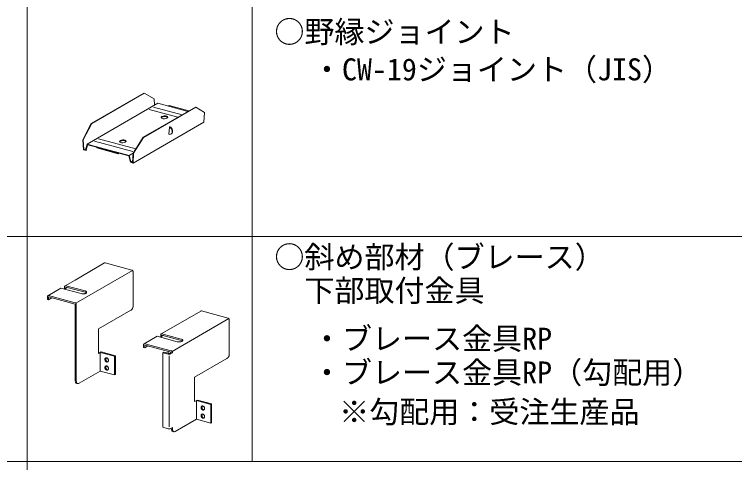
# Model space of a CAD drawing. Units: millimetres on the paper, enlarged 40 times, with parts at other scales. Extents: x -7800 to 7800, y -5578 to 5485.
# Drawn here: x -3892 to -1973, y 3098 to 4292 of the extents above; entities that cross this region are included whole.
import ezdxf
from ezdxf.enums import TextEntityAlignment as Align

# ---------------------------------------------------------------- set-up
doc = ezdxf.new("R2010")
doc.units = ezdxf.units.MM
doc.header["$LTSCALE"] = 40
doc.layers.add('1-6_文字', color=4, linetype='Continuous')
for name, color, linetype, lineweight in [('1-7_金具', 7, 'Continuous', 18), ('F-2_太線１', 3, 'Continuous', 18), ('F-4_細線', 4, 'Continuous', 9)]:
    doc.layers.add(name, color=color, linetype=linetype, lineweight=lineweight)
doc.styles.add('ＭＳ ゴシック', font='')
doc.styles.get('ＭＳ ゴシック').set_extended_font_data('MS Gothic')

msp = doc.modelspace()

# ---------------------------------------------------------------- linework, layer by layer
at = {"layer": '1-7_金具'}
for p, q in [((-3687.12, 4001.28), (-3547.45, 4081.92)), ((-3685.88, 4000.95), (-3546.21, 4081.59)), ((-3547.45, 4081.92), (-3546.21, 4081.59)), ((-3520, 4066.38), (-3546.21, 4081.59)), ((-3698.14, 3946.18), (-3509.69, 4054.98)), ((-3518.96, 4049.63), (-3520, 4066.38)), ((-3429.49, 4033.49), (-3509.69, 4054.98)), ((-3481.87, 4047.52), (-3479.65, 4048.8)), ((-3479.65, 4048.8), (-3427.28, 4034.77)), ((-3549.26, 3964.34), (-3409.59, 4044.98)), ((-3548.02, 3964.01), (-3408.35, 4044.65)), ((-3408.35, 4044.65), (-3409.59, 4044.98)), ((-3385.78, 4030.42), (-3408.35, 4044.65)), ((-3387.44, 4004.62), (-3385.78, 4030.42)), ((-3709.69, 3957.91), (-3687.12, 4001.28)), ((-3708.45, 3957.58), (-3685.88, 4000.95)), ((-3687.12, 4001.28), (-3685.88, 4000.95)), ((-3575.89, 3895.82), (-3387.44, 4004.62)), ((-3479.01, 3991.56), (-3480.24, 3972.4)), ((-3479.01, 3991.56), (-3477.9, 3992.2)), ((-3474.94, 3972.8), (-3473.83, 3973.44)), ((-3709.69, 3957.91), (-3708.45, 3957.58)), ((-3708.03, 3931.23), (-3709.69, 3957.91)), ((-3706.89, 3932.53), (-3708.45, 3957.58)), ((-3575.47, 3921.95), (-3549.26, 3964.34)), ((-3574.23, 3921.62), (-3548.02, 3964.01)), ((-3548.02, 3964.01), (-3549.26, 3964.34)), ((-3702.31, 3931.3), (-3698.14, 3946.18)), ((-3676.04, 3940.26), (-3698.14, 3946.18)), ((-3676.04, 3938.66), (-3696.9, 3944.25)), ((-3676.04, 3940.26), (-3585.78, 3916.07)), ((-3676.04, 3938.66), (-3587.02, 3914.8)), ((-3672.54, 3937.44), (-3670.32, 3938.72)), ((-3672.54, 3937.44), (-3615.82, 3922.25)), ((-3672.54, 3935.84), (-3672.54, 3937.44)), ((-3615.82, 3920.65), (-3672.54, 3935.84)), ((-3706.89, 3932.53), (-3702.31, 3931.3)), ((-3615.82, 3922.25), (-3613.6, 3923.53)), ((-3615.82, 3922.25), (-3615.82, 3920.65)), ((-3613.6, 3921.93), (-3615.82, 3920.65)), ((-3613.6, 3923.53), (-3613.6, 3921.93)), ((-3587.02, 3914.8), (-3582.84, 3897.69)), ((-3585.78, 3916.07), (-3575.39, 3922.07)), ((-3585.78, 3916.07), (-3581.61, 3898.96)), ((-3577.02, 3897.73), (-3575.47, 3921.95)), ((-3575.89, 3895.82), (-3582.84, 3897.69)), ((-3581.61, 3898.96), (-3576.77, 3901.75)), ((-3577.02, 3897.73), (-3581.61, 3898.96)), ((-3758.68, 3559.82), (-3751.01, 3564.25)), ((-3502.6, 3431.69), (-3494.93, 3436.12)), ((-3482.09, 3388.81), (-3482.09, 3394.1)), ((-3482.09, 3386.52), (-3482.09, 3386.53))]:
    msp.add_line(p, q, dxfattribs=at)
at = {"layer": '1-7_金具', "color": 4, "lineweight": 9}
for p, q in [((-3532.48, 4038.6), (-3456.1, 4018.13)), ((-3521.39, 4045), (-3445.01, 4024.53)), ((-3678.8, 3954.12), (-3576.63, 3926.74)), ((-3667.71, 3960.52), (-3568.12, 3933.83))]:
    msp.add_line(p, q, dxfattribs=at)
at = {"layer": '1-7_金具', "color": 3}
for p, q in [((-3730.42, 3584.03), (-3651.5, 3629.6)), ((-3649.71, 3629.79), (-3578.85, 3610.81)), ((-3728.01, 3522.13), (-3576.85, 3609.4)), ((-3575.82, 3513.23), (-3575.82, 3606.5)), ((-3757.02, 3568.68), (-3730.42, 3584.03)), ((-3755.23, 3568.87), (-3703.55, 3555.03)), ((-3802.67, 3542.32), (-3768.02, 3562.33)), ((-3768.02, 3562.33), (-3714.08, 3547.87)), ((-3758.26, 3566.19), (-3758.26, 3560.07)), ((-3699.74, 3550.51), (-3755.23, 3565.38)), ((-3755.23, 3565.38), (-3755.23, 3561.82)), ((-3702.6, 3554.68), (-3703.55, 3555.03)), ((-3701.47, 3554.14), (-3702.6, 3554.68)), ((-3700.57, 3553.51), (-3701.47, 3554.14)), ((-3700.94, 3549.22), (-3700.18, 3549.89)), ((-3699.93, 3552.82), (-3700.57, 3553.51)), ((-3700.18, 3549.89), (-3699.69, 3550.6)), ((-3699.56, 3552.09), (-3699.93, 3552.82)), ((-3699.69, 3550.6), (-3699.48, 3551.34)), ((-3699.48, 3551.34), (-3699.56, 3552.09)), ((-3730.02, 3523.54), (-3800.87, 3542.52)), ((-3800.87, 3539.03), (-3800.87, 3531.61)), ((-3730.02, 3520.04), (-3800.87, 3539.03)), ((-3714.08, 3547.88), (-3712.6, 3547.54)), ((-3712.6, 3547.54), (-3711.02, 3547.32)), ((-3711.02, 3547.32), (-3709.37, 3547.23)), ((-3709.37, 3547.23), (-3707.71, 3547.26)), ((-3707.71, 3547.26), (-3706.09, 3547.43)), ((-3706.09, 3547.43), (-3704.56, 3547.72)), ((-3704.56, 3547.72), (-3703.17, 3548.12)), ((-3703.17, 3548.12), (-3701.95, 3548.63)), ((-3701.95, 3548.63), (-3700.94, 3549.22)), ((-3730.02, 3520.04), (-3730.02, 3316.26)), ((-3727.49, 3521.31), (-3727.82, 3521.87)), ((-3727.24, 3520.71), (-3727.49, 3521.31)), ((-3727.07, 3520.09), (-3727.24, 3520.71)), ((-3727.07, 3520.09), (-3726.98, 3519.41)), ((-3726.98, 3315.45), (-3726.98, 3519.41)), ((-3581.88, 3503.5), (-3667.85, 3453.87)), ((-3580.82, 3504.11), (-3581.88, 3503.5)), ((-3474.34, 3455.9), (-3395.42, 3501.47)), ((-3393.63, 3501.66), (-3322.77, 3482.68)), ((-3471.93, 3394), (-3320.77, 3481.27)), ((-3319.74, 3385.1), (-3319.74, 3478.37)), ((-3667.85, 3388.41), (-3667.85, 3453.87)), ((-3500.94, 3440.55), (-3474.34, 3455.9)), ((-3502.18, 3438.07), (-3502.18, 3431.94)), ((-3499.15, 3440.74), (-3447.47, 3426.9)), ((-3443.66, 3422.38), (-3499.15, 3437.25)), ((-3499.15, 3437.25), (-3499.15, 3433.69)), ((-3546.59, 3414.19), (-3511.94, 3434.2)), ((-3511.94, 3434.2), (-3458, 3419.74)), ((-3458, 3419.76), (-3456.52, 3419.41)), ((-3456.52, 3419.41), (-3454.94, 3419.19)), ((-3454.94, 3419.19), (-3453.29, 3419.1)), ((-3453.29, 3419.1), (-3451.63, 3419.13)), ((-3451.63, 3419.13), (-3450.01, 3419.3)), ((-3450.01, 3419.3), (-3448.48, 3419.59)), ((-3448.48, 3419.59), (-3447.09, 3419.99)), ((-3446.52, 3426.56), (-3447.47, 3426.9)), ((-3447.09, 3419.99), (-3445.87, 3420.5)), ((-3445.39, 3426.01), (-3446.52, 3426.56)), ((-3445.87, 3420.5), (-3444.86, 3421.1)), ((-3444.49, 3425.38), (-3445.39, 3426.01)), ((-3444.86, 3421.1), (-3444.1, 3421.76)), ((-3443.85, 3424.69), (-3444.49, 3425.38)), ((-3444.1, 3421.76), (-3443.61, 3422.47)), ((-3443.48, 3423.96), (-3443.85, 3424.69)), ((-3443.61, 3422.47), (-3443.4, 3423.21)), ((-3443.4, 3423.21), (-3443.48, 3423.96)), ((-3473.94, 3395.41), (-3544.79, 3414.39)), ((-3544.79, 3410.9), (-3544.79, 3403.48)), ((-3473.94, 3391.91), (-3544.79, 3410.9)), ((-3660.62, 3392.58), (-3667.85, 3388.41)), ((-3663.04, 3391.19), (-3625.1, 3381.02)), ((-3663.04, 3391.19), (-3663.04, 3341.46)), ((-3660.62, 3392.58), (-3622.69, 3382.42)), ((-3625.1, 3381.02), (-3622.69, 3382.42)), ((-3625.1, 3381.02), (-3625.1, 3331.29)), ((-3622.69, 3382.42), (-3622.69, 3332.69)), ((-3496.37, 3390.35), (-3493.67, 3391.9)), ((-3482.58, 3388.93), (-3493.67, 3391.9)), ((-3479.2, 3193.11), (-3479.2, 3382.36)), ((-3477.05, 3388.96), (-3473.94, 3390.75)), ((-3477.05, 3386.68), (-3471.02, 3390.16)), ((-3473.94, 3391.91), (-3473.94, 3390.75)), ((-3471.1, 3392.39), (-3471.02, 3392.44)), ((-3325.8, 3375.37), (-3411.77, 3325.74)), ((-3324.74, 3375.98), (-3325.8, 3375.37)), ((-3719.42, 3308.9), (-3663.04, 3341.46)), ((-3663.04, 3341.46), (-3625.1, 3331.29)), ((-3625.1, 3331.29), (-3622.69, 3332.69)), ((-3411.77, 3260.28), (-3411.77, 3325.74)), ((-3726.28, 3309.01), (-3723.24, 3308.19)), ((-3404.54, 3264.45), (-3411.77, 3260.28)), ((-3406.96, 3263.06), (-3369.02, 3252.89)), ((-3406.96, 3263.06), (-3406.96, 3213.33)), ((-3404.54, 3264.45), (-3366.61, 3254.29)), ((-3369.02, 3252.89), (-3366.61, 3254.29)), ((-3369.02, 3252.89), (-3369.02, 3203.16)), ((-3366.61, 3254.29), (-3366.61, 3204.56)), ((-3463.34, 3180.77), (-3406.96, 3213.33)), ((-3406.96, 3213.33), (-3369.02, 3203.16)), ((-3369.02, 3203.16), (-3366.61, 3204.56)), ((-3482.58, 3188.01), (-3496.37, 3191.71)), ((-3477.05, 3188.04), (-3470.9, 3191.59)), ((-3473.94, 3189.84), (-3473.94, 3188.13)), ((-3470.9, 3187.32), (-3470.9, 3191.59)), ((-3470.2, 3180.88), (-3467.16, 3180.06))]:
    msp.add_line(p, q, dxfattribs=at)
at = {"layer": '1-7_金具'}
for points in [[(-3708.03, 3931.23), (-3701.07, 3929.37), (-3696.9, 3944.25)], [(-3575.89, 3895.82), (-3574.23, 3921.62), (-3575.47, 3921.95)], [(-3645.87, 3376.71), (-3646.56, 3376.38), (-3647.16, 3375.89), (-3647.66, 3375.26), (-3648.03, 3374.51), (-3648.27, 3373.66), (-3648.37, 3372.75), (-3648.33, 3371.79), (-3648.14, 3370.81), (-3647.81, 3369.85), (-3647.36, 3368.93), (-3646.79, 3368.09), (-3646.13, 3367.34), (-3645.4, 3366.71), (-3644.6, 3366.22), (-3643.79, 3365.89)], [(-3645.87, 3355.15), (-3646.56, 3354.82), (-3647.16, 3354.33), (-3647.66, 3353.7), (-3648.03, 3352.95), (-3648.27, 3352.11), (-3648.37, 3351.19), (-3648.33, 3350.23), (-3648.14, 3349.25), (-3647.81, 3348.29), (-3647.36, 3347.37), (-3646.79, 3346.53), (-3646.13, 3345.78), (-3645.4, 3345.15), (-3644.6, 3344.66), (-3643.79, 3344.33)], [(-3389.79, 3248.58), (-3390.48, 3248.25), (-3391.08, 3247.76), (-3391.58, 3247.13), (-3391.95, 3246.38), (-3392.19, 3245.54), (-3392.29, 3244.62), (-3392.25, 3243.66), (-3392.06, 3242.68), (-3391.73, 3241.72), (-3391.28, 3240.8), (-3390.71, 3239.96), (-3390.05, 3239.21), (-3389.32, 3238.58), (-3388.52, 3238.09), (-3387.71, 3237.76)], [(-3389.79, 3227.02), (-3390.48, 3226.69), (-3391.08, 3226.2), (-3391.58, 3225.57), (-3391.95, 3224.82), (-3392.19, 3223.98), (-3392.29, 3223.06), (-3392.25, 3222.1), (-3392.06, 3221.12), (-3391.73, 3220.16), (-3391.28, 3219.24), (-3390.71, 3218.4), (-3390.05, 3217.65), (-3389.32, 3217.02), (-3388.52, 3216.54), (-3387.71, 3216.2)]]:
    msp.add_lwpolyline(points, dxfattribs=at)
at = {"layer": '1-7_金具', "color": 3}
for points in [[(-3649.71, 3629.79), (-3650.23, 3629.88), (-3650.75, 3629.86), (-3651.22, 3629.73), (-3651.5, 3629.6)], [(-3575.82, 3606.5), (-3575.87, 3607.12), (-3576, 3607.75), (-3576.23, 3608.36), (-3576.53, 3608.94), (-3576.9, 3609.47), (-3577.34, 3609.93), (-3577.82, 3610.32), (-3578.33, 3610.61), (-3578.85, 3610.81)], [(-3755.23, 3568.87), (-3755.75, 3568.96), (-3756.26, 3568.94), (-3756.74, 3568.81), (-3757.18, 3568.58), (-3757.55, 3568.25), (-3757.85, 3567.83), (-3758.08, 3567.34), (-3758.21, 3566.79), (-3758.26, 3566.19)], [(-3800.87, 3542.52), (-3801.4, 3542.61), (-3801.91, 3542.59), (-3802.39, 3542.46), (-3802.82, 3542.23), (-3803.19, 3541.9), (-3803.5, 3541.48), (-3803.72, 3540.99), (-3803.86, 3540.44), (-3803.9, 3539.84)], [(-3803.9, 3539.84), (-3803.9, 3532.42), (-3800.87, 3531.61), (-3792.09, 3536.68)], [(-3727.82, 3521.87), (-3728.22, 3522.38), (-3728.67, 3522.82), (-3729.17, 3523.17), (-3729.69, 3523.43), (-3730.02, 3523.54)], [(-3393.63, 3501.66), (-3394.15, 3501.75), (-3394.67, 3501.73), (-3395.14, 3501.6), (-3395.42, 3501.47)], [(-3319.74, 3478.37), (-3319.79, 3478.99), (-3319.92, 3479.62), (-3320.15, 3480.23), (-3320.45, 3480.81), (-3320.82, 3481.34), (-3321.26, 3481.8), (-3321.74, 3482.19), (-3322.25, 3482.48), (-3322.77, 3482.68)], [(-3499.15, 3440.74), (-3499.67, 3440.83), (-3500.18, 3440.81), (-3500.66, 3440.68), (-3501.1, 3440.45), (-3501.47, 3440.12), (-3501.77, 3439.7), (-3502, 3439.21), (-3502.13, 3438.66), (-3502.18, 3438.07)], [(-3544.79, 3414.39), (-3545.32, 3414.48), (-3545.83, 3414.46), (-3546.31, 3414.33), (-3546.74, 3414.1), (-3547.11, 3413.77), (-3547.42, 3413.35), (-3547.64, 3412.86), (-3547.78, 3412.31), (-3547.82, 3411.71)], [(-3547.82, 3411.71), (-3547.82, 3404.29), (-3544.79, 3403.48), (-3536.01, 3408.55)], [(-3482.58, 3386.65), (-3496.37, 3390.35), (-3496.37, 3191.71)], [(-3471.02, 3390.16), (-3470.92, 3390.73), (-3470.91, 3391.33), (-3470.99, 3391.96), (-3471.16, 3392.58), (-3471.41, 3393.18), (-3471.74, 3393.74), (-3472.14, 3394.25), (-3472.59, 3394.69), (-3473.09, 3395.04), (-3473.61, 3395.3), (-3473.94, 3395.41)], [(-3730.01, 3316.26), (-3729.9, 3314.43), (-3729.56, 3312.79), (-3729, 3311.39), (-3728.25, 3310.27), (-3727.32, 3309.46), (-3726.28, 3309.01)], [(-3726.98, 3315.45), (-3726.86, 3313.62), (-3726.52, 3311.98), (-3725.97, 3310.58), (-3725.21, 3309.46), (-3724.28, 3308.65), (-3723.2, 3308.18), (-3722.01, 3308.07), (-3720.73, 3308.31), (-3719.42, 3308.9)], [(-3473.93, 3188.13), (-3473.82, 3186.3), (-3473.48, 3184.66), (-3472.92, 3183.26), (-3472.17, 3182.14), (-3471.24, 3181.33), (-3470.2, 3180.88)], [(-3470.9, 3187.32), (-3470.79, 3185.49), (-3470.44, 3183.85), (-3469.89, 3182.45), (-3469.13, 3181.33), (-3468.2, 3180.52), (-3467.12, 3180.05), (-3465.93, 3179.94), (-3464.66, 3180.18), (-3463.34, 3180.77)]]:
    msp.add_lwpolyline(points, dxfattribs=at)
at = {"layer": '1-7_金具'}
for points in [[(-3649.38, 3376.06), (-3649.91, 3375.47), (-3650.33, 3374.76), (-3650.61, 3373.94), (-3650.75, 3373.04), (-3650.75, 3372.09), (-3650.61, 3371.12), (-3650.33, 3370.15), (-3649.91, 3369.21), (-3649.38, 3368.34), (-3648.75, 3367.56), (-3648.03, 3366.9), (-3647.26, 3366.36), (-3646.44, 3365.98), (-3645.62, 3365.76), (-3644.8, 3365.7), (-3644.03, 3365.82), (-3643.31, 3366.11), (-3642.68, 3366.55), (-3642.15, 3367.13), (-3641.73, 3367.85), (-3641.45, 3368.66), (-3641.31, 3369.56), (-3641.31, 3370.51), (-3641.45, 3371.49), (-3641.73, 3372.46), (-3642.15, 3373.39), (-3642.68, 3374.26), (-3643.31, 3375.04), (-3644.03, 3375.71), (-3644.8, 3376.24), (-3645.62, 3376.62), (-3646.44, 3376.85), (-3647.26, 3376.9), (-3648.03, 3376.78), (-3648.75, 3376.5)], [(-3649.38, 3354.5), (-3649.91, 3353.91), (-3650.33, 3353.2), (-3650.61, 3352.38), (-3650.75, 3351.48), (-3650.75, 3350.53), (-3650.61, 3349.56), (-3650.33, 3348.59), (-3649.91, 3347.65), (-3649.38, 3346.78), (-3648.75, 3346), (-3648.03, 3345.34), (-3647.26, 3344.8), (-3646.44, 3344.42), (-3645.62, 3344.2), (-3644.8, 3344.14), (-3644.03, 3344.26), (-3643.31, 3344.55), (-3642.68, 3344.99), (-3642.15, 3345.57), (-3641.73, 3346.29), (-3641.45, 3347.1), (-3641.31, 3348), (-3641.31, 3348.95), (-3641.45, 3349.93), (-3641.73, 3350.9), (-3642.15, 3351.83), (-3642.68, 3352.7), (-3643.31, 3353.48), (-3644.03, 3354.15), (-3644.8, 3354.68), (-3645.62, 3355.07), (-3646.44, 3355.29), (-3647.26, 3355.34), (-3648.03, 3355.22), (-3648.75, 3354.94)], [(-3393.3, 3247.93), (-3393.83, 3247.34), (-3394.25, 3246.63), (-3394.53, 3245.81), (-3394.67, 3244.91), (-3394.67, 3243.96), (-3394.53, 3242.99), (-3394.25, 3242.02), (-3393.83, 3241.08), (-3393.3, 3240.21), (-3392.67, 3239.43), (-3391.95, 3238.77), (-3391.18, 3238.23), (-3390.36, 3237.85), (-3389.54, 3237.63), (-3388.72, 3237.58), (-3387.95, 3237.69), (-3387.23, 3237.98), (-3386.6, 3238.42), (-3386.07, 3239), (-3385.65, 3239.72), (-3385.37, 3240.53), (-3385.23, 3241.43), (-3385.23, 3242.38), (-3385.37, 3243.36), (-3385.65, 3244.33), (-3386.07, 3245.26), (-3386.6, 3246.13), (-3387.23, 3246.91), (-3387.95, 3247.58), (-3388.72, 3248.11), (-3389.54, 3248.5), (-3390.36, 3248.72), (-3391.18, 3248.77), (-3391.95, 3248.65), (-3392.67, 3248.37)], [(-3393.3, 3226.37), (-3393.83, 3225.78), (-3394.25, 3225.07), (-3394.53, 3224.25), (-3394.67, 3223.35), (-3394.67, 3222.4), (-3394.53, 3221.43), (-3394.25, 3220.46), (-3393.83, 3219.53), (-3393.3, 3218.65), (-3392.67, 3217.87), (-3391.95, 3217.21), (-3391.18, 3216.67), (-3390.36, 3216.29), (-3389.54, 3216.07), (-3388.72, 3216.02), (-3387.95, 3216.13), (-3387.23, 3216.42), (-3386.6, 3216.86), (-3386.07, 3217.44), (-3385.65, 3218.16), (-3385.37, 3218.97), (-3385.23, 3219.87), (-3385.23, 3220.82), (-3385.37, 3221.8), (-3385.65, 3222.77), (-3386.07, 3223.7), (-3386.6, 3224.57), (-3387.23, 3225.35), (-3387.95, 3226.02), (-3388.72, 3226.55), (-3389.54, 3226.94), (-3390.36, 3227.16), (-3391.18, 3227.21), (-3391.95, 3227.09), (-3392.67, 3226.81)]]:
    msp.add_lwpolyline(points, close=True, dxfattribs=at)
at = {"layer": '1-7_金具', "color": 3}
for centre, start, end in [((-3586.8, 3513.23), 303.26167, 0), ((-3479.87, 3399.49), 255.6376, 285), ((-3479.87, 3397.22), 255.6376, 285), ((-3330.72, 3385.1), 303.26167, 0), ((-3479.87, 3198.58), 255.6376, 285)]:
    msp.add_arc(centre, 10.91, start, end, dxfattribs=at)
at = {"layer": '1-7_金具'}
for centre in [(-3492.31, 4017.53), (-3603.16, 3953.53)]:
    msp.add_ellipse(centre, major_axis=(8.89, 0.65), ratio=0.410193, dxfattribs=at)
for centre, major_axis, ratio, start_param, end_param in [((-3492.31, 4015.93), (8.89, 0.65), 0.410193, 0.1903186, 2.8916718), ((-3479.62, 3981.98), (-4.05, 9.49), 0.751651, 2.5498158, 5.6914085), ((-3478.52, 3982.62), (-4.05, 9.49), 0.751651, 3.2319571, 5.6914085), ((-3603.16, 3951.93), (8.89, 0.65), 0.410193, 0.1903186, 2.8916718)]:
    msp.add_ellipse(centre, major_axis=major_axis, ratio=ratio, start_param=start_param, end_param=end_param, dxfattribs=at)
at = {"layer": '1-7_金具', "color": 4, "lineweight": 9}
msp.add_ellipse((-3479.62, 3981.98), major_axis=(-4.23, -10.09), ratio=0.512606, start_param=2.4820828, end_param=3.5348932, dxfattribs=at)
at = {"layer": 'F-2_太線１'}
for p, q in [((-3858.18, 4900.25), (-3858.18, 3100.25)), ((-7638.18, 3700.25), (-78.18, 3700.25)), ((-7638.18, 3100.25), (-78.18, 3100.25)), ((-3858.18, 2980.25), (-3858.18, 3100.25))]:
    msp.add_line(p, q, dxfattribs=at)
at = {"layer": 'F-4_細線'}
msp.add_line((-3258.18, 4900.25), (-3258.18, 3100.25), dxfattribs=at)

# ---------------------------------------------------------------- texts
at = {"layer": '1-6_文字', "color": 7, "style": 'ＭＳ ゴシック'}
for s, p in [('○野縁ジョイント', (-3199.22, 4198.41)), ('○斜め部材（ブレース）', (-3199.22, 3598.41)), ('\u3000下部取付金具', (-3199.22, 3509.17))]:
    msp.add_text(s, height=58.65, dxfattribs=at).set_placement(p, align=Align.BOTTOM_LEFT)
at = {"layer": '1-6_文字', "style": 'ＭＳ ゴシック'}
for s, p in [('・CW-19ジョイント（JIS）', (-3099.22, 4098.41)), ('・ブレース金具RP', (-3099.22, 3380.96)), ('・ブレース金具RP（勾配用）', (-3099.22, 3290.96)), ('※勾配用：受注生産品', (-3026.68, 3186.13))]:
    msp.add_text(s, height=58.65, dxfattribs=at).set_placement(p, align=Align.BOTTOM_LEFT)

doc.saveas('drawing.dxf')
